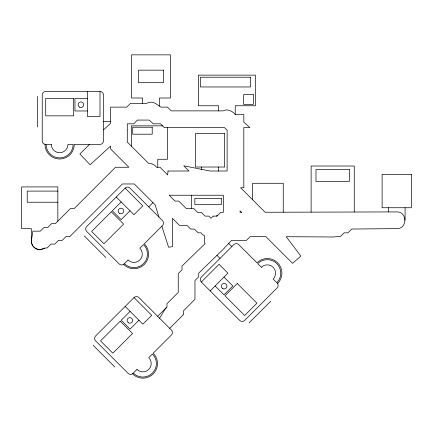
<?xml version="1.0" encoding="UTF-8"?>
<svg xmlns="http://www.w3.org/2000/svg" width="433" height="433" viewBox="0 0 433 433"><rect width="100%" height="100%" fill="white"/><g stroke="black" fill="none" stroke-linecap="round" stroke-linejoin="round"><path stroke-width="0.65" d="M159.544 318.195L165.309 308.924L166.976 306.992L166.976 303.701L178.25 292.421L178.25 273.629L182.012 269.873L182.012 266.041L205.155 243.573L204.56 242.983L204.56 235.866L202.492 234.502L201.069 232.824L198.179 232.824L194.422 229.068L190.661 229.068L186.904 225.306L179.386 225.306L172.404 218.324L172.404 246.642L168.589 247.238L161.85 226.199M89.512 144.384L79.883 154.013L90.156 164.751L110.599 146.04L110.599 149.006L128.855 167.262L115.492 167.262L74.151 208.603L70.39 208.603L55.359 223.639L51.597 223.639L47.841 227.395L44.079 227.395L40.323 231.152L32.924 231.152L31.506 239.86C30.884 243.395 32.827 247.167 36.063 248.704C39.874 251.189 43.533 247.703 47.24 247.86L51.002 244.098L54.758 244.098L58.52 240.342L62.276 240.342L66.032 236.58L69.794 236.58L122.409 183.965L134.284 183.965L155.187 204.869L158.927 217.057M125.094 188.149L86.708 226.54A3.48 3.48 0 0 0 86.708 231.46L119.189 263.941A3.48 3.48 0 0 0 124.114 263.941L123.622 264.433A14.614 14.614 0 0 0 144.292 264.433A14.614 14.614 0 0 0 144.292 243.763L162.499 225.555A3.48 3.48 0 0 0 162.499 220.63L130.019 188.149A3.48 3.48 0 0 0 125.094 188.149L142.814 205.87L133.954 214.725L116.239 197.01M121.159 201.93L112.299 210.79L121.159 219.65L130.019 210.79M148.719 206.85L152.946 202.622M134.013 297.585L95.628 335.976A3.48 3.48 0 0 0 95.628 340.895L128.108 373.376A3.48 3.48 0 0 0 133.034 373.376L132.541 373.868A14.614 14.614 0 0 0 153.212 373.868A14.614 14.614 0 0 0 153.212 353.198L171.419 334.99A3.48 3.48 0 0 0 171.419 330.07L138.939 297.585A3.48 3.48 0 0 0 134.013 297.585L151.734 315.305L142.874 324.16L125.159 306.445M130.079 311.365L121.218 320.225L130.079 329.085L138.939 320.225M157.639 316.29L166.499 307.43M201.329 282.024A3.48 3.48 0 0 1 201.329 277.104L233.809 244.623A3.48 3.48 0 0 1 238.729 244.623L256.942 262.831A14.614 14.614 0 0 1 277.613 262.831A14.614 14.614 0 0 1 277.613 283.501L277.12 283.009A3.48 3.48 0 0 1 277.12 287.934L244.634 320.415A3.48 3.48 0 0 1 239.714 320.415L201.329 282.024L219.044 264.309L227.904 273.169L210.184 290.884M169.704 328.355L183.679 314.374L183.679 310.618L194.958 299.344L194.958 280.552L198.715 276.79L198.715 273.104L223 249.522L231.579 240.342L246.442 240.342L250.198 236.58L265.83 236.58L292.578 263.329L300.881 256.092L286.186 236.699L333.453 236.992L340.755 236.234L344.159 232.824L347.921 232.824L351.71 229.035L396.812 228.619C407.567 229.025 407.421 211.391 396.715 211.916L265.126 212.257L240.596 187.722L243.817 187.722L243.817 127.589L249.863 127.589L243.817 122.193L243.817 114.642L235.346 114.642C232.564 111.064 227.379 108.456 223.06 110.875L171.273 110.88L167.511 107.124L160.952 107.124L155.62 103.574C153.006 101.809 149.396 101.717 146.706 103.368L130.528 103.368L126.766 107.124L110.599 107.124L110.599 123.291L103.476 129.911M249.067 322.872L270.722 301.222M44.502 248.066L44.161 248.293M43.809 248.499L43.441 248.688M43.073 248.867L42.694 249.013M42.304 249.154L41.914 249.267M41.514 249.365L41.113 249.44M40.707 249.5L40.296 249.532M39.89 249.554L39.479 249.549M99.996 91.487L45.709 91.487A3.48 3.48 0 0 0 42.228 94.968L42.228 140.904A3.48 3.48 0 0 0 45.709 144.384L45.01 144.384A14.614 14.614 0 0 0 59.63 158.998A14.614 14.614 0 0 0 74.243 144.384L99.996 144.384A3.48 3.48 0 0 0 103.476 140.904L103.476 94.968A3.48 3.48 0 0 0 99.996 91.487L99.996 116.542L87.471 116.542L87.471 91.487M87.471 98.448L74.941 98.448L74.941 110.972L87.471 110.972M103.476 121.413L110.599 121.413M162.619 125.851L131.323 125.851L131.323 146.105M57.843 191.099L27.219 191.099L27.219 202.233L57.843 202.233M217.328 215.758L216.424 215.758L216.424 216.121M39.073 249.527L38.661 249.484M38.261 249.424L37.86 249.338M37.46 249.235L37.07 249.11M36.686 248.975L36.307 248.813M35.939 248.634L35.582 248.439M35.23 248.228L34.894 247.995M34.564 247.752L34.25 247.487M33.947 247.211L33.66 246.918M228.689 243.438L231.839 246.588M216.987 255.362L220.029 258.404M223.964 277.104L232.824 285.964L223.964 294.824L215.109 285.964M84.246 235.888L105.901 257.543M93.165 345.323L114.821 366.978M33.384 246.615L33.13 246.296M32.886 245.966L32.664 245.619M32.453 245.267L32.264 244.905M32.091 244.537L31.939 244.152M31.804 243.768L31.69 243.373M31.587 242.978L31.517 242.577M31.457 242.171L31.42 241.76M31.403 241.354L31.393 228.684L21.65 228.684L21.65 186.921L57.843 186.921L57.843 221.149M405.088 207.737L405.088 220.267M388.379 207.737L388.379 211.937M354.27 212.024L354.27 166.028L311.116 166.028L311.116 212.138M283.247 212.208L283.247 183.289L252.623 183.289L252.623 199.754M235.238 114.545L235.238 105.76L255.421 105.76L255.421 75.136L198.346 75.136L198.346 105.76L218.535 105.76L218.535 110.88M218.351 167.014L218.351 171.019M201.648 167.014L201.648 169.352M191.37 195.24L191.37 208.603M167.517 127.589L167.517 159.263L157.774 159.263L157.774 167.262M159.344 106.053L159.344 98.004L170.483 98.004L170.483 54.85L131.502 54.85L131.502 98.004L142.641 98.004L142.641 103.368M37.357 96.359L37.357 126.983M168.015 171.019L167.631 174.894L159.999 167.262L156.557 167.262C154.776 164.762 151.761 163.171 148.671 163.447L127.302 142.084L127.302 130.809L127.004 130.512L127.302 130.214L127.302 123.827L133.689 123.827L137.445 120.071L149.141 120.071L153.352 123.827L160.594 123.827L164.351 127.589L224.456 127.589L227.114 130.181L227.114 171.019L209.983 171.019L183.749 165.774L188.994 171.019L168.015 171.019M111.313 211.775L91.628 231.46L103.931 243.763L123.622 224.078L111.313 211.775M128.049 260.006L124.406 263.648A13.504 13.504 0 0 0 143.502 263.648A13.504 13.504 0 0 0 143.502 244.553L139.859 248.19A8.351 8.351 0 0 1 139.859 260.006A8.351 8.351 0 0 1 128.049 260.006M213.215 216.121L211.033 218.297L208.858 216.121L205.096 216.121L201.34 212.359L197.583 212.359L193.822 208.603L186.304 208.603L178.791 201.085L175.029 201.085L169.184 195.24L223.352 195.24L223.352 212.359L220.727 212.359L216.971 216.121L213.215 216.121M120.233 321.21L100.548 340.895L112.851 353.198L132.541 333.513L120.233 321.21M136.969 369.441L133.326 373.084A13.504 13.504 0 0 0 152.421 373.084A13.504 13.504 0 0 0 152.421 353.988L148.779 357.631A8.351 8.351 0 0 1 148.779 369.441A8.351 8.351 0 0 1 136.969 369.441M237.252 283.501L224.949 295.804L244.634 315.495L256.942 303.187L237.252 283.501M241.565 212.316L240.055 212.322L240.055 210.811L241.565 212.316M163.522 70.162L138.463 70.162L138.463 82.692L163.522 82.692L163.522 70.162M250.55 77.226L200.436 77.226L200.436 86.968L250.55 86.968L250.55 77.226M253.332 94.621L243.59 94.621L243.59 104.369L253.332 104.369L253.332 94.621M73.55 98.448L45.709 98.448L45.709 115.849L73.55 115.849L73.55 98.448M152.205 127.248L132.714 127.248L132.714 134.208L152.205 134.208L152.205 127.248M224.619 133.602L195.386 133.602L195.386 167.014L224.619 167.014L224.619 133.602M51.278 144.384L46.125 144.384A13.504 13.504 0 0 0 59.63 157.888A13.504 13.504 0 0 0 73.134 144.384L67.981 144.384A8.351 8.351 0 0 1 59.63 152.735A8.351 8.351 0 0 1 51.278 144.384M349.399 169.509L315.987 169.509L315.987 181.346L349.399 181.346L349.399 169.509M411.35 174.331L382.117 174.331L382.117 207.737L411.35 207.737L411.35 174.331M221.295 198.357L194.85 198.357L194.85 204.625L221.295 204.625L221.295 198.357M261.37 267.264L257.727 263.621A13.504 13.504 0 0 1 276.822 263.621A13.504 13.504 0 0 1 276.822 282.717L273.18 279.074A8.351 8.351 0 0 0 273.18 267.264A8.351 8.351 0 0 0 261.37 267.264M119.568 213.399A2.782 2.782 0 0 0 123.746 210.985A2.782 2.782 0 0 0 119.568 208.576A2.782 2.782 0 0 0 119.568 213.399M222.773 288.573A2.782 2.782 0 0 0 226.946 286.159A2.782 2.782 0 0 0 222.773 283.75A2.782 2.782 0 0 0 222.773 288.573M128.487 322.834A2.782 2.782 0 0 0 132.666 320.42A2.782 2.782 0 0 0 128.487 318.011A2.782 2.782 0 0 0 128.487 322.834M79.537 107.124A2.782 2.782 0 0 0 83.71 104.71A2.782 2.782 0 0 0 79.537 102.302A2.782 2.782 0 0 0 79.537 107.124"/></g></svg>
